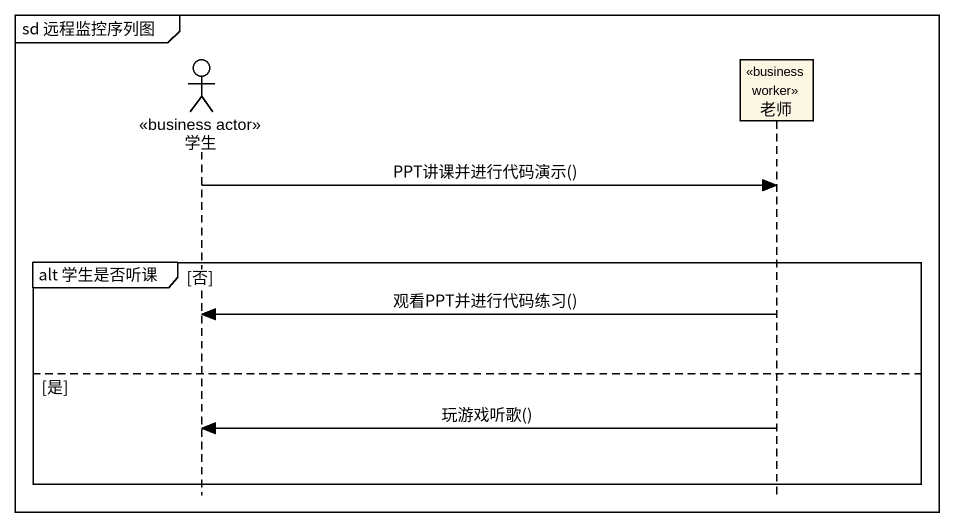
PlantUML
@startuml
mainframe sd 远程监控序列图
hide footbox
actor 学生 <<business actor>>
participant 老师 <<business worker>>

学生 -> 老师 : PPT讲课并进行代码演示()
group alt 学生是否听课 [否]
  老师 -> 学生 : 观看PPT并进行代码练习()
else 是
  老师 -> 学生 : 玩游戏听歌()
end
@enduml
